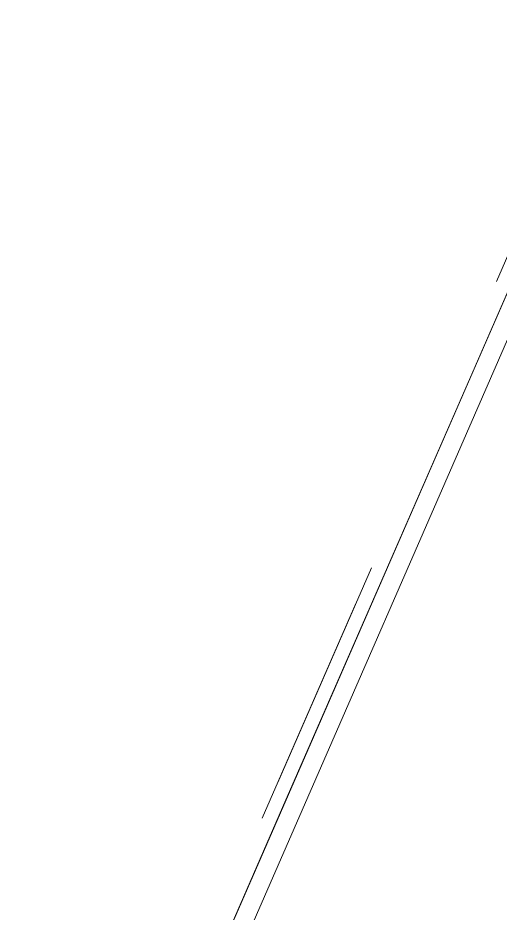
# Model space of a CAD drawing. Header units: millimetres. Extents: x -50172 to 90294, y -80883 to 956680.
# Drawn here: x 8678 to 8968, y -6910 to -6371 of the extents above; entities that cross this region are included whole.
import ezdxf
from ezdxf.enums import TextEntityAlignment as Align

# ---------------------------------------------------------------- set-up
doc = ezdxf.new("R2010")
doc.units = ezdxf.units.MM
doc.header["$MEASUREMENT"] = 0
doc.linetypes.add('Double Dashed', pattern=[1093.611073, 529.166651, -211.666656, 141.111112, -211.666656])
for name, color, linetype in [('A-15-MG_Structural_Grid', 7, 'Continuous'), ('New_A-15-MG_Structural_Grid_Phase_2', 7, 'Continuous'), ('New_A-20-M_Floor_Slab', 7, 'Continuous'), ('New_A-25-M_Wall_Ext', 7, 'Continuous'), ('New_A-35-M_FFE-Zone', 7, 'Continuous'), ('New_ArchiCAD Windows', 7, 'Continuous')]:
    doc.layers.add(name, color=color, linetype=linetype)
for name, color, linetype, lineweight, true_color in [('A-15-MG_Structural_Grid_Pen_No__163', 7, 'Continuous', 0, 0x750077), ('New_A-15-MG_Structural_Grid_Phase_2_Pen_No__222', 7, 'Continuous', 13, 0x65af33), ('New_A-35-M_FFE-Zone_Pen_No__74', 7, 'Continuous', 20, 0x606060)]:
    doc.layers.add(name, color=color, linetype=linetype, lineweight=lineweight, true_color=true_color)
for name, color, linetype, lineweight in [('New_A-20-M_Floor_Slab_Pen_No__89', 8, 'Continuous', 20), ('New_A-25-M_Wall_Ext_Pen_No__87', 8, 'Continuous', 20), ('New_ArchiCAD Windows_Pen_No__3', 7, 'Continuous', 18), ('New_ArchiCAD Zone Stamps_Pen_No__9', 7, 'Continuous', 13)]:
    doc.layers.add(name, color=color, linetype=linetype, lineweight=lineweight)
doc.styles.add('GENERATED_STYLE_2', font='')
doc.styles.add('GENERATED_STYLE_3', font='')
doc.styles.add('GENERATED_STYLE_4', font='')
doc.styles.get('GENERATED_STYLE_2').set_extended_font_data('Arial', bold=True)
doc.styles.get('GENERATED_STYLE_3').set_extended_font_data('Arial')
doc.styles.get('GENERATED_STYLE_4').set_extended_font_data('Swis721 BT')

# ---------------------------------------------------------------- blocks, each defined once
blk = doc.blocks.new('Wall_4_1', base_point=(9982.59, -4632.6))
at = {"layer": 'New_A-25-M_Wall_Ext_Pen_No__87', "linetype": 'Continuous', "flags": 128}
blk.add_lwpolyline([(9831.34, -4566.65), (7921.52, -8946.49)], dxfattribs=at)
blk = doc.blocks.new('Single Office_INB 2115_24_1', base_point=(8057.77, -4933.21))
at = {"layer": 'New_A-35-M_FFE-Zone_Pen_No__74', "linetype": 'Continuous'}
blk.add_line((8511.78, -7592.83), (9849.29, -4525.48), dxfattribs=at)
at = {"layer": 'New_ArchiCAD Zone Stamps_Pen_No__9'}
for tag, height, style, p in [('ROOM_NAME', 250, 'GENERATED_STYLE_2', (6347.73, -3992.94)), ('zoneNameLine2', 250, 'GENERATED_STYLE_2', (6159.3, -4425.07)), ('ROOM_NUMBER', 200, 'GENERATED_STYLE_3', (5970.87, -4845.78)), ('measuredAreaCode', 200, 'GENERATED_STYLE_3', (5813.84, -5205.89)), ('DUMMY_649', 200, 'GENERATED_STYLE_3', (6121.24, -5339.93)), ('DUMMY_650', 200, 'GENERATED_STYLE_3', (6610.58, -5553.31)), ('DUMMY_651', 133.33, 'GENERATED_STYLE_3', (6889.88, -5659.86))]:
    blk.add_attdef(tag, text='', height=height, rotation=336.4404, dxfattribs=dict(at, style=style)).set_placement(p, align=Align.TOP_LEFT)
blk = doc.blocks.new('Slab_4_1', base_point=(-34879.65, -33019.01))
at = {"layer": 'New_A-20-M_Floor_Slab_Pen_No__89', "linetype": 'Continuous', "flags": 128}
blk.add_lwpolyline([(10933.09, -26822.78), (1863.41, -22867.95), (9871.66, -4502.51), (4224.74, -2040.17), (4132.95, -2000.14), (2145.42, -6558.18), (-3141.98, -4252.62), (-10743.58, -11326.43), (-11126.43, -10915.01), (-34879.65, -33019.01)], dxfattribs=at)
blk = doc.blocks.new('Slab_14_1', base_point=(10933.09, -26822.78))
at = {"layer": 'New_A-20-M_Floor_Slab_Pen_No__89', "linetype": 'Continuous', "flags": 128}
blk.add_lwpolyline([(10933.09, -26822.78), (1863.41, -22867.95), (9871.66, -4502.51), (18941.33, -8457.33)], close=True, dxfattribs=at)
blk = doc.blocks.new('Double Window 19_5')
at = {"layer": 'New_ArchiCAD Windows_Pen_No__3', "linetype": 'Continuous'}
blk.add_line((-700, 165), (700, 165), dxfattribs=at)
blk = doc.blocks.new('Triple Window 19_2')
at = {"layer": 'New_ArchiCAD Windows_Pen_No__3', "linetype": 'Continuous'}
blk.add_line((-1175, 165), (1175, 165), dxfattribs=at)
blk = doc.blocks.new('Wall_239_1', base_point=(10165.92, -4712.54))
at = {"layer": 'New_ArchiCAD Windows', "color": 251, "linetype": 'Continuous', "lineweight": 20, "true_color": 0x606060, "zscale": 1000, "rotation": 66.44041158399281}
blk.add_blockref('Double Window 19_5', (9268.4, -6270.46), dxfattribs=at)
at = {"layer": 'New_ArchiCAD Windows', "color": 251, "linetype": 'Continuous', "lineweight": 20, "true_color": 0x606060, "xscale": -1, "zscale": 1000, "rotation": 66.44041158399281}
blk.add_blockref('Triple Window 19_2', (8518.96, -7989.17), dxfattribs=at)
blk = doc.blocks.new('Standard grid marker')
at = {"layer": 'A-15-MG_Structural_Grid_Pen_No__163', "linetype": 'Double Dashed'}
blk.add_line((1000, 0), (29725.95, 0), dxfattribs=at)
at = {"layer": 'A-15-MG_Structural_Grid_Pen_No__163', "style": 'GENERATED_STYLE_4'}
for tag, p in [('AC_MarkerText_1_0', (-500, 41.18)), ('AC_MarkerText_1_1', (31225.95, 41.18))]:
    blk.add_attdef(tag, text='', height=350, rotation=90, dxfattribs=at).set_placement(p, align=Align.MIDDLE_CENTER)
blk = doc.blocks.new('Standard grid marker_43')
at = {"layer": 'New_A-15-MG_Structural_Grid_Phase_2_Pen_No__222', "linetype": 'Double Dashed'}
blk.add_line((948.58, 0), (36650.52, 0), dxfattribs=at)
at = {"layer": 'New_A-15-MG_Structural_Grid_Phase_2_Pen_No__222', "style": 'GENERATED_STYLE_4'}
for tag, p in [('AC_MarkerText_1_0', (-500, -588.26)), ('AC_MarkerText_1_1', (38099.1, -588.26))]:
    blk.add_attdef(tag, text='', height=350, rotation=90, dxfattribs=at).set_placement(p, align=Align.MIDDLE_CENTER)

msp = doc.modelspace()

# ---------------------------------------------------------------- block references
at = {"layer": 'A-15-MG_Structural_Grid', "color": 8, "linetype": 'Continuous', "lineweight": 15, "zscale": 1000, "rotation": 246.440411583993}
msp.add_blockref('Standard grid marker', (20514.68, 19955.36), dxfattribs=at)
at = {"layer": 'New_A-15-MG_Structural_Grid_Phase_2', "color": 8, "linetype": 'Continuous', "lineweight": 15, "zscale": 1000, "rotation": 246.440411583993}
msp.add_blockref('Standard grid marker_43', (12179.47, 840.07), dxfattribs=at)
at = {"layer": 'New_A-20-M_Floor_Slab', "color": 8, "linetype": 'Continuous', "lineweight": 20}
for name, p in [('Slab_4_1', (-34879.65, -33019.01)), ('Slab_14_1', (10933.09, -26822.78))]:
    msp.add_blockref(name, p, dxfattribs=at)
at = {"layer": 'New_A-25-M_Wall_Ext', "color": 250, "lineweight": 50, "true_color": 0x2a2a2a}
for name, p in [('Wall_4_1', (9982.59, -4632.6)), ('Wall_239_1', (10165.92, -4712.54))]:
    msp.add_blockref(name, p, dxfattribs=at)
at = {"layer": 'New_A-35-M_FFE-Zone', "linetype": 'Continuous'}
msp.add_blockref('Single Office_INB 2115_24_1', (8057.77, -4933.21), dxfattribs=at)

doc.saveas('drawing.dxf')
